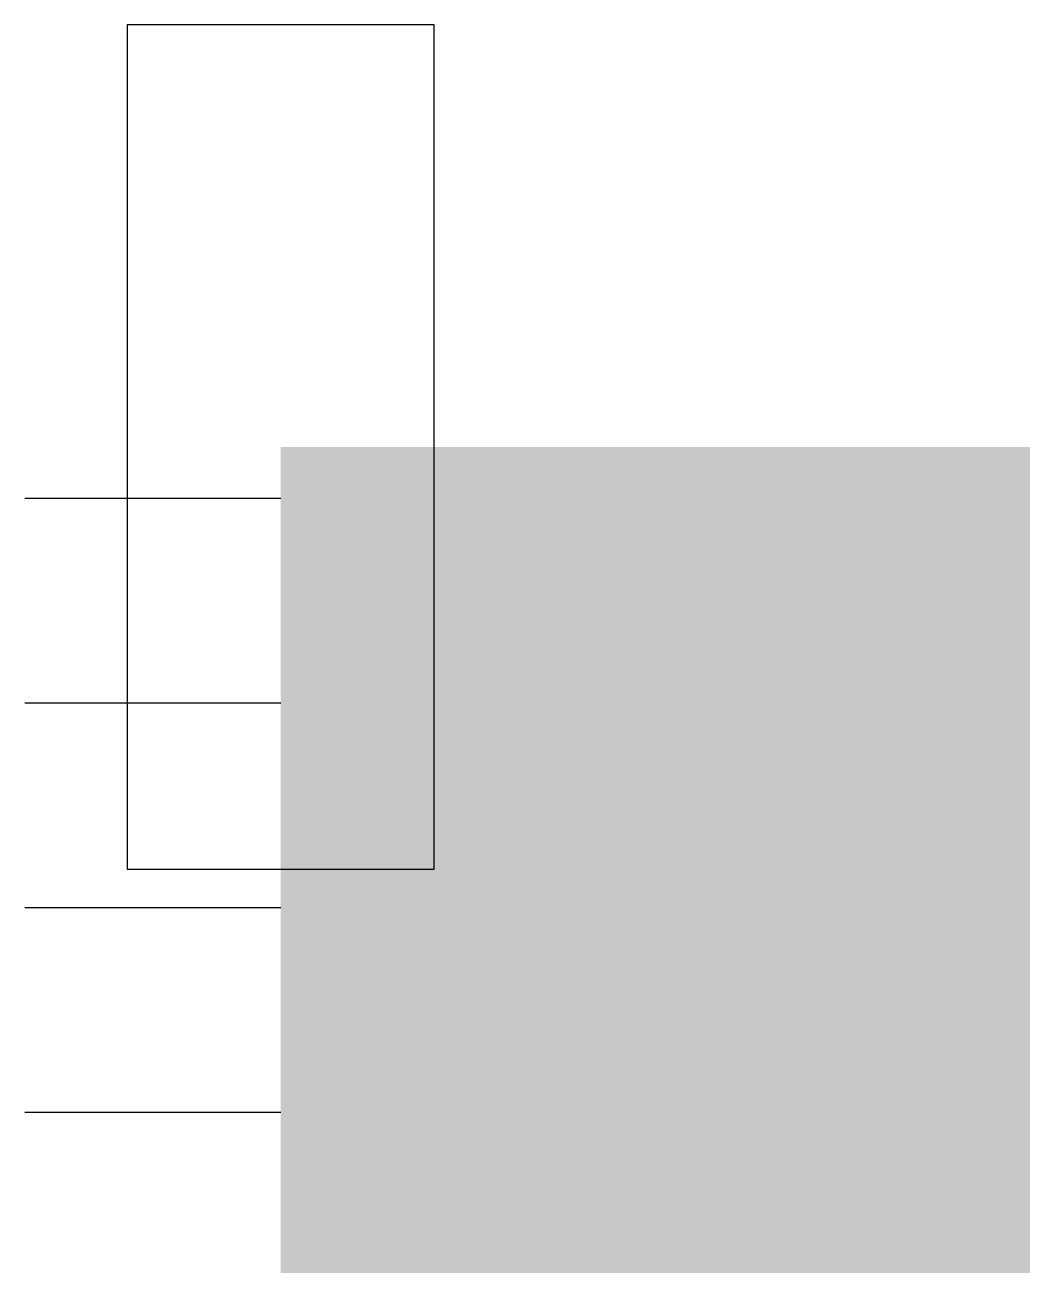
# Model space of a CAD drawing. Extents: x -10500 to 136, y -61 to 133.
# Drawn here: x -20 to 58, y 36 to 133 of the extents above; entities that cross this region are included whole.
import ezdxf

# ---------------------------------------------------------------- set-up
doc = ezdxf.new("R2010")
doc.units = 0
for name, color, linetype in [('Hachura', 251, 'Continuous'), ('Pilares', 7, 'Continuous'), ('VIGA', 7, 'Continuous')]:
    doc.layers.add(name, color=color, linetype=linetype)

msp = doc.modelspace()

# ---------------------------------------------------------------- hatches: boundary and pattern name
at = {"layer": 'Hachura'}
h = msp.add_hatch(color=7, dxfattribs=at)
h.dxf.hatch_style = 1
h.paths.add_polyline_path([(0, 0), (100, 0), (100, 100), (0, 100)])
h = msp.add_hatch(color=7, dxfattribs=at)
h.dxf.hatch_style = 1
h.paths.add_polyline_path([(0, 0), (100, 0), (100, 100), (0, 100)])
h = msp.add_hatch(color=7, dxfattribs=at)
h.dxf.hatch_style = 1
h.paths.add_polyline_path([(0, 0), (100, 0), (100, 100), (0, 100)])
h = msp.add_hatch(color=7, dxfattribs=at)
h.dxf.hatch_style = 1
h.paths.add_polyline_path([(0, 0), (100, 0), (100, 100), (0, 100)])
h = msp.add_hatch(color=7, dxfattribs=at)
h.dxf.hatch_style = 1
h.paths.add_polyline_path([(0, 0), (100, 0), (100, 100), (0, 100)])
h = msp.add_hatch(color=7, dxfattribs=at)
h.dxf.hatch_style = 1
h.paths.add_polyline_path([(0, 0), (100, 0), (100, 100), (0, 100)])
h = msp.add_hatch(color=7, dxfattribs=at)
h.dxf.hatch_style = 1
h.paths.add_polyline_path([(0, 0), (100, 0), (100, 100), (0, 100)])
h = msp.add_hatch(color=7, dxfattribs=at)
h.dxf.hatch_style = 1
h.paths.add_polyline_path([(0, 0), (100, 0), (100, 100), (0, 100)])
h = msp.add_hatch(color=7, dxfattribs=at)
h.dxf.hatch_style = 1
h.paths.add_polyline_path([(0, 0), (100, 0), (100, 100), (0, 100)])
h = msp.add_hatch(color=7, dxfattribs=at)
h.dxf.hatch_style = 1
h.paths.add_polyline_path([(0, 0), (100, 0), (100, 100), (0, 100)])
h = msp.add_hatch(color=7, dxfattribs=at)
h.dxf.hatch_style = 1
h.paths.add_polyline_path([(0, 0), (100, 0), (100, 100), (0, 100)])
h = msp.add_hatch(color=7, dxfattribs=at)
h.dxf.hatch_style = 1
h.paths.add_polyline_path([(0, 0), (100, 0), (100, 100), (0, 100)])
h = msp.add_hatch(color=7, dxfattribs=at)
h.dxf.hatch_style = 1
h.paths.add_polyline_path([(0, 0), (100, 0), (100, 100), (0, 100)])
h = msp.add_hatch(color=7, dxfattribs=at)
h.dxf.hatch_style = 1
h.paths.add_polyline_path([(0, 0), (100, 0), (100, 100), (0, 100)])
h = msp.add_hatch(color=7, dxfattribs=at)
h.dxf.hatch_style = 1
h.paths.add_polyline_path([(0, 0), (100, 0), (100, 100), (0, 100)])
h = msp.add_hatch(color=7, dxfattribs=at)
h.dxf.hatch_style = 1
h.paths.add_polyline_path([(0, 0), (100, 0), (100, 100), (0, 100)])
h = msp.add_hatch(color=7, dxfattribs=at)
h.dxf.hatch_style = 1
h.paths.add_polyline_path([(0, 0), (100, 0), (100, 100), (0, 100)])
h = msp.add_hatch(color=7, dxfattribs=at)
h.dxf.hatch_style = 1
h.paths.add_polyline_path([(0, 0), (100, 0), (100, 100), (0, 100)])
h = msp.add_hatch(color=7, dxfattribs=at)
h.dxf.hatch_style = 1
h.paths.add_polyline_path([(0, 0), (100, 0), (100, 100), (0, 100)])
h = msp.add_hatch(color=7, dxfattribs=at)
h.dxf.hatch_style = 1
h.paths.add_polyline_path([(0, 0), (100, 0), (100, 100), (0, 100)])
h = msp.add_hatch(color=7, dxfattribs=at)
h.dxf.hatch_style = 1
h.paths.add_polyline_path([(0, 0), (100, 0), (100, 100), (0, 100)])
h = msp.add_hatch(color=7, dxfattribs=at)
h.dxf.hatch_style = 1
h.paths.add_polyline_path([(0, 0), (100, 0), (100, 100), (0, 100)])
h = msp.add_hatch(color=7, dxfattribs=at)
h.dxf.hatch_style = 1
h.paths.add_polyline_path([(0, 0), (100, 0), (100, 100), (0, 100)])
h = msp.add_hatch(color=7, dxfattribs=at)
h.dxf.hatch_style = 1
h.paths.add_polyline_path([(0, 0), (100, 0), (100, 100), (0, 100)])
h = msp.add_hatch(color=7, dxfattribs=at)
h.dxf.hatch_style = 1
h.paths.add_polyline_path([(0, 0), (100, 0), (100, 100), (0, 100)])
h = msp.add_hatch(color=7, dxfattribs=at)
h.dxf.hatch_style = 1
h.paths.add_polyline_path([(0, 0), (100, 0), (100, 100), (0, 100)])
h = msp.add_hatch(color=7, dxfattribs=at)
h.dxf.hatch_style = 1
h.paths.add_polyline_path([(0, 0), (100, 0), (100, 100), (0, 100)])
h = msp.add_hatch(color=7, dxfattribs=at)
h.dxf.hatch_style = 1
h.paths.add_polyline_path([(0, 0), (100, 0), (100, 100), (0, 100)])
h = msp.add_hatch(color=7, dxfattribs=at)
h.dxf.hatch_style = 1
h.paths.add_polyline_path([(0, 0), (100, 0), (100, 100), (0, 100)])
h = msp.add_hatch(color=7, dxfattribs=at)
h.dxf.hatch_style = 1
h.paths.add_polyline_path([(0, 0), (100, 0), (100, 100), (0, 100)])
h = msp.add_hatch(color=7, dxfattribs=at)
h.dxf.hatch_style = 1
h.paths.add_polyline_path([(0, 0), (100, 0), (100, 100), (0, 100)])
h = msp.add_hatch(color=7, dxfattribs=at)
h.dxf.hatch_style = 1
h.paths.add_polyline_path([(0, 0), (100, 0), (100, 100), (0, 100)])
h = msp.add_hatch(color=7, dxfattribs=at)
h.dxf.hatch_style = 1
h.paths.add_polyline_path([(0, 0), (100, 0), (100, 100), (0, 100)])
h = msp.add_hatch(color=7, dxfattribs=at)
h.dxf.hatch_style = 1
h.paths.add_polyline_path([(0, 0), (100, 0), (100, 100), (0, 100)])
h = msp.add_hatch(color=7, dxfattribs=at)
h.dxf.hatch_style = 1
h.paths.add_polyline_path([(0, 0), (100, 0), (100, 100), (0, 100)])
h = msp.add_hatch(color=7, dxfattribs=at)
h.dxf.hatch_style = 1
h.paths.add_polyline_path([(0, 0), (100, 0), (100, 100), (0, 100)])
h = msp.add_hatch(color=7, dxfattribs=at)
h.dxf.hatch_style = 1
h.paths.add_polyline_path([(0, 0), (100, 0), (100, 100), (0, 100)])
h = msp.add_hatch(color=7, dxfattribs=at)
h.dxf.hatch_style = 1
h.paths.add_polyline_path([(0, 0), (100, 0), (100, 100), (0, 100)])
h = msp.add_hatch(color=7, dxfattribs=at)
h.dxf.hatch_style = 1
h.paths.add_polyline_path([(0, 0), (100, 0), (100, 100), (0, 100)])
h = msp.add_hatch(color=7, dxfattribs=at)
h.dxf.hatch_style = 1
h.paths.add_polyline_path([(0, 0), (100, 0), (100, 100), (0, 100)])
h = msp.add_hatch(color=7, dxfattribs=at)
h.dxf.hatch_style = 1
h.paths.add_polyline_path([(0, 0), (100, 0), (100, 100), (0, 100)])
h = msp.add_hatch(color=7, dxfattribs=at)
h.dxf.hatch_style = 1
h.paths.add_polyline_path([(0, 0), (100, 0), (100, 100), (0, 100)])
h = msp.add_hatch(color=7, dxfattribs=at)
h.dxf.hatch_style = 1
h.paths.add_polyline_path([(0, 0), (100, 0), (100, 100), (0, 100)])
h = msp.add_hatch(color=7, dxfattribs=at)
h.dxf.hatch_style = 1
h.paths.add_polyline_path([(0, 0), (100, 0), (100, 100), (0, 100)])
h = msp.add_hatch(color=7, dxfattribs=at)
h.dxf.hatch_style = 1
h.paths.add_polyline_path([(0, 0), (100, 0), (100, 100), (0, 100)])
h = msp.add_hatch(color=7, dxfattribs=at)
h.dxf.hatch_style = 1
h.paths.add_polyline_path([(0, 0), (100, 0), (100, 100), (0, 100)])
h = msp.add_hatch(color=7, dxfattribs=at)
h.dxf.hatch_style = 1
h.paths.add_polyline_path([(0, 0), (100, 0), (100, 100), (0, 100)])
h = msp.add_hatch(color=7, dxfattribs=at)
h.dxf.hatch_style = 1
h.paths.add_polyline_path([(0, 0), (100, 0), (100, 100), (0, 100)])
h = msp.add_hatch(color=7, dxfattribs=at)
h.dxf.hatch_style = 1
h.paths.add_polyline_path([(0, 0), (100, 0), (100, 100), (0, 100)])
h = msp.add_hatch(color=7, dxfattribs=at)
h.dxf.hatch_style = 1
h.paths.add_polyline_path([(0, 0), (100, 0), (100, 100), (0, 100)])
h = msp.add_hatch(color=7, dxfattribs=at)
h.dxf.hatch_style = 1
h.paths.add_polyline_path([(0, 0), (100, 0), (100, 100), (0, 100)])
h = msp.add_hatch(color=7, dxfattribs=at)
h.dxf.hatch_style = 1
h.paths.add_polyline_path([(0, 0), (100, 0), (100, 100), (0, 100)])
h = msp.add_hatch(color=7, dxfattribs=at)
h.dxf.hatch_style = 1
h.paths.add_polyline_path([(0, 0), (100, 0), (100, 100), (0, 100)])
h = msp.add_hatch(color=7, dxfattribs=at)
h.dxf.hatch_style = 1
h.paths.add_polyline_path([(0, 0), (100, 0), (100, 100), (0, 100)])
h = msp.add_hatch(color=7, dxfattribs=at)
h.dxf.hatch_style = 1
h.paths.add_polyline_path([(0, 0), (100, 0), (100, 100), (0, 100)])
h = msp.add_hatch(color=7, dxfattribs=at)
h.dxf.hatch_style = 1
h.paths.add_polyline_path([(0, 0), (100, 0), (100, 100), (0, 100)])
h = msp.add_hatch(color=7, dxfattribs=at)
h.dxf.hatch_style = 1
h.paths.add_polyline_path([(0, 0), (100, 0), (100, 100), (0, 100)])
h = msp.add_hatch(color=7, dxfattribs=at)
h.dxf.hatch_style = 1
h.paths.add_polyline_path([(0, 0), (100, 0), (100, 100), (0, 100)])
h = msp.add_hatch(color=7, dxfattribs=at)
h.dxf.hatch_style = 1
h.paths.add_polyline_path([(0, 0), (100, 0), (100, 100), (0, 100)])
h = msp.add_hatch(color=7, dxfattribs=at)
h.dxf.hatch_style = 1
h.paths.add_polyline_path([(0, 0), (100, 0), (100, 100), (0, 100)])
h = msp.add_hatch(color=7, dxfattribs=at)
h.dxf.hatch_style = 1
h.paths.add_polyline_path([(0, 0), (100, 0), (100, 100), (0, 100)])
h = msp.add_hatch(color=7, dxfattribs=at)
h.dxf.hatch_style = 1
h.paths.add_polyline_path([(0, 0), (100, 0), (100, 100), (0, 100)])
h = msp.add_hatch(color=7, dxfattribs=at)
h.dxf.hatch_style = 1
h.paths.add_polyline_path([(0, 0), (100, 0), (100, 100), (0, 100)])
h = msp.add_hatch(color=7, dxfattribs=at)
h.dxf.hatch_style = 1
h.paths.add_polyline_path([(0, 0), (100, 0), (100, 100), (0, 100)])
h = msp.add_hatch(color=7, dxfattribs=at)
h.dxf.hatch_style = 1
h.paths.add_polyline_path([(0, 0), (100, 0), (100, 100), (0, 100)])

# ---------------------------------------------------------------- linework, layer by layer
at = {"layer": 'Pilares'}
msp.add_lwpolyline([(-12, 67), (12, 67), (12, 133), (-12, 133), (-12, 67)], dxfattribs=at)
at = {"layer": 'VIGA'}
for p, q in [((-20, 96), (0, 96)), ((-20, 96), (0, 96)), ((-20, 96), (0, 96)), ((-20, 96), (0, 96)), ((-20, 96), (0, 96)), ((-20, 96), (0, 96)), ((-20, 96), (0, 96)), ((-20, 96), (0, 96)), ((-20, 96), (0, 96)), ((-20, 96), (0, 96)), ((-20, 96), (0, 96)), ((-20, 96), (0, 96)), ((-20, 96), (0, 96)), ((-20, 96), (0, 96)), ((-20, 96), (0, 96)), ((-20, 96), (0, 96)), ((-20, 96), (0, 96)), ((-20, 96), (0, 96)), ((-20, 96), (0, 96)), ((-20, 96), (0, 96)), ((-20, 96), (0, 96)), ((-20, 96), (0, 96)), ((-20, 96), (0, 96)), ((-20, 96), (0, 96)), ((-20, 96), (0, 96)), ((-20, 96), (0, 96)), ((-20, 96), (0, 96)), ((-20, 96), (0, 96)), ((-20, 96), (0, 96)), ((-20, 96), (0, 96)), ((-20, 96), (0, 96)), ((-20, 96), (0, 96)), ((-20, 96), (0, 96)), ((-20, 96), (0, 96)), ((-20, 96), (0, 96)), ((-20, 96), (0, 96)), ((-20, 96), (0, 96)), ((-20, 96), (0, 96)), ((-20, 96), (0, 96)), ((-20, 96), (0, 96)), ((-20, 96), (0, 96)), ((-20, 96), (0, 96)), ((-20, 96), (0, 96)), ((-20, 96), (0, 96)), ((-20, 96), (0, 96)), ((-20, 96), (0, 96)), ((-20, 96), (0, 96)), ((-20, 96), (0, 96)), ((-20, 96), (0, 96)), ((-20, 96), (0, 96)), ((-20, 96), (0, 96)), ((-20, 96), (0, 96)), ((-20, 96), (0, 96)), ((-20, 96), (0, 96)), ((-20, 96), (0, 96)), ((-20, 96), (0, 96)), ((-20, 96), (0, 96)), ((-20, 96), (0, 96)), ((-20, 96), (0, 96)), ((-20, 96), (0, 96)), ((-20, 96), (0, 96)), ((-20, 96), (0, 96)), ((-20, 96), (0, 96)), ((-20, 96), (0, 96)), ((-20, 96), (0, 96)), ((-20, 80), (0, 80)), ((-20, 80), (0, 80)), ((-20, 80), (0, 80)), ((-20, 80), (0, 80)), ((-20, 80), (0, 80)), ((-20, 80), (0, 80)), ((-20, 80), (0, 80)), ((-20, 80), (0, 80)), ((-20, 80), (0, 80)), ((-20, 80), (0, 80)), ((-20, 80), (0, 80)), ((-20, 80), (0, 80)), ((-20, 80), (0, 80)), ((-20, 80), (0, 80)), ((-20, 80), (0, 80)), ((-20, 80), (0, 80)), ((-20, 80), (0, 80)), ((-20, 80), (0, 80)), ((-20, 80), (0, 80)), ((-20, 80), (0, 80)), ((-20, 80), (0, 80)), ((-20, 80), (0, 80)), ((-20, 80), (0, 80)), ((-20, 80), (0, 80)), ((-20, 80), (0, 80)), ((-20, 80), (0, 80)), ((-20, 80), (0, 80)), ((-20, 80), (0, 80)), ((-20, 80), (0, 80)), ((-20, 80), (0, 80)), ((-20, 80), (0, 80)), ((-20, 80), (0, 80)), ((-20, 80), (0, 80)), ((-20, 80), (0, 80)), ((-20, 80), (0, 80)), ((-20, 80), (0, 80)), ((-20, 80), (0, 80)), ((-20, 80), (0, 80)), ((-20, 80), (0, 80)), ((-20, 80), (0, 80)), ((-20, 80), (0, 80)), ((-20, 80), (0, 80)), ((-20, 80), (0, 80)), ((-20, 80), (0, 80)), ((-20, 80), (0, 80)), ((-20, 80), (0, 80)), ((-20, 80), (0, 80)), ((-20, 80), (0, 80)), ((-20, 80), (0, 80)), ((-20, 80), (0, 80)), ((-20, 80), (0, 80)), ((-20, 80), (0, 80)), ((-20, 80), (0, 80)), ((-20, 80), (0, 80)), ((-20, 80), (0, 80)), ((-20, 80), (0, 80)), ((-20, 80), (0, 80)), ((-20, 80), (0, 80)), ((-20, 80), (0, 80)), ((-20, 80), (0, 80)), ((-20, 80), (0, 80)), ((-20, 80), (0, 80)), ((-20, 80), (0, 80)), ((-20, 80), (0, 80)), ((-20, 80), (0, 80)), ((-20, 64), (0, 64)), ((-20, 64), (0, 64)), ((-20, 64), (0, 64)), ((-20, 64), (0, 64)), ((-20, 64), (0, 64)), ((-20, 64), (0, 64)), ((-20, 64), (0, 64)), ((-20, 64), (0, 64)), ((-20, 64), (0, 64)), ((-20, 64), (0, 64)), ((-20, 64), (0, 64)), ((-20, 64), (0, 64)), ((-20, 64), (0, 64)), ((-20, 64), (0, 64)), ((-20, 64), (0, 64)), ((-20, 64), (0, 64)), ((-20, 64), (0, 64)), ((-20, 64), (0, 64)), ((-20, 64), (0, 64)), ((-20, 64), (0, 64)), ((-20, 64), (0, 64)), ((-20, 64), (0, 64)), ((-20, 64), (0, 64)), ((-20, 64), (0, 64)), ((-20, 64), (0, 64)), ((-20, 64), (0, 64)), ((-20, 64), (0, 64)), ((-20, 64), (0, 64)), ((-20, 64), (0, 64)), ((-20, 64), (0, 64)), ((-20, 64), (0, 64)), ((-20, 64), (0, 64)), ((-20, 64), (0, 64)), ((-20, 64), (0, 64)), ((-20, 64), (0, 64)), ((-20, 64), (0, 64)), ((-20, 64), (0, 64)), ((-20, 64), (0, 64)), ((-20, 64), (0, 64)), ((-20, 64), (0, 64)), ((-20, 64), (0, 64)), ((-20, 64), (0, 64)), ((-20, 64), (0, 64)), ((-20, 64), (0, 64)), ((-20, 64), (0, 64)), ((-20, 64), (0, 64)), ((-20, 64), (0, 64)), ((-20, 64), (0, 64)), ((-20, 64), (0, 64)), ((-20, 64), (0, 64)), ((-20, 64), (0, 64)), ((-20, 64), (0, 64)), ((-20, 64), (0, 64)), ((-20, 64), (0, 64)), ((-20, 64), (0, 64)), ((-20, 64), (0, 64)), ((-20, 64), (0, 64)), ((-20, 64), (0, 64)), ((-20, 64), (0, 64)), ((-20, 64), (0, 64)), ((-20, 64), (0, 64)), ((-20, 64), (0, 64)), ((-20, 64), (0, 64)), ((-20, 64), (0, 64)), ((-20, 64), (0, 64)), ((-20, 48), (0, 48)), ((-20, 48), (0, 48)), ((-20, 48), (0, 48)), ((-20, 48), (0, 48)), ((-20, 48), (0, 48)), ((-20, 48), (0, 48)), ((-20, 48), (0, 48)), ((-20, 48), (0, 48)), ((-20, 48), (0, 48)), ((-20, 48), (0, 48)), ((-20, 48), (0, 48)), ((-20, 48), (0, 48)), ((-20, 48), (0, 48)), ((-20, 48), (0, 48)), ((-20, 48), (0, 48)), ((-20, 48), (0, 48)), ((-20, 48), (0, 48)), ((-20, 48), (0, 48)), ((-20, 48), (0, 48)), ((-20, 48), (0, 48)), ((-20, 48), (0, 48)), ((-20, 48), (0, 48)), ((-20, 48), (0, 48)), ((-20, 48), (0, 48)), ((-20, 48), (0, 48)), ((-20, 48), (0, 48)), ((-20, 48), (0, 48)), ((-20, 48), (0, 48)), ((-20, 48), (0, 48)), ((-20, 48), (0, 48)), ((-20, 48), (0, 48)), ((-20, 48), (0, 48)), ((-20, 48), (0, 48)), ((-20, 48), (0, 48)), ((-20, 48), (0, 48)), ((-20, 48), (0, 48)), ((-20, 48), (0, 48)), ((-20, 48), (0, 48)), ((-20, 48), (0, 48)), ((-20, 48), (0, 48)), ((-20, 48), (0, 48)), ((-20, 48), (0, 48)), ((-20, 48), (0, 48)), ((-20, 48), (0, 48)), ((-20, 48), (0, 48)), ((-20, 48), (0, 48)), ((-20, 48), (0, 48)), ((-20, 48), (0, 48)), ((-20, 48), (0, 48)), ((-20, 48), (0, 48)), ((-20, 48), (0, 48)), ((-20, 48), (0, 48)), ((-20, 48), (0, 48)), ((-20, 48), (0, 48)), ((-20, 48), (0, 48)), ((-20, 48), (0, 48)), ((-20, 48), (0, 48)), ((-20, 48), (0, 48)), ((-20, 48), (0, 48)), ((-20, 48), (0, 48)), ((-20, 48), (0, 48)), ((-20, 48), (0, 48)), ((-20, 48), (0, 48)), ((-20, 48), (0, 48)), ((-20, 48), (0, 48))]:
    msp.add_line(p, q, dxfattribs=at)

doc.saveas('drawing.dxf')
